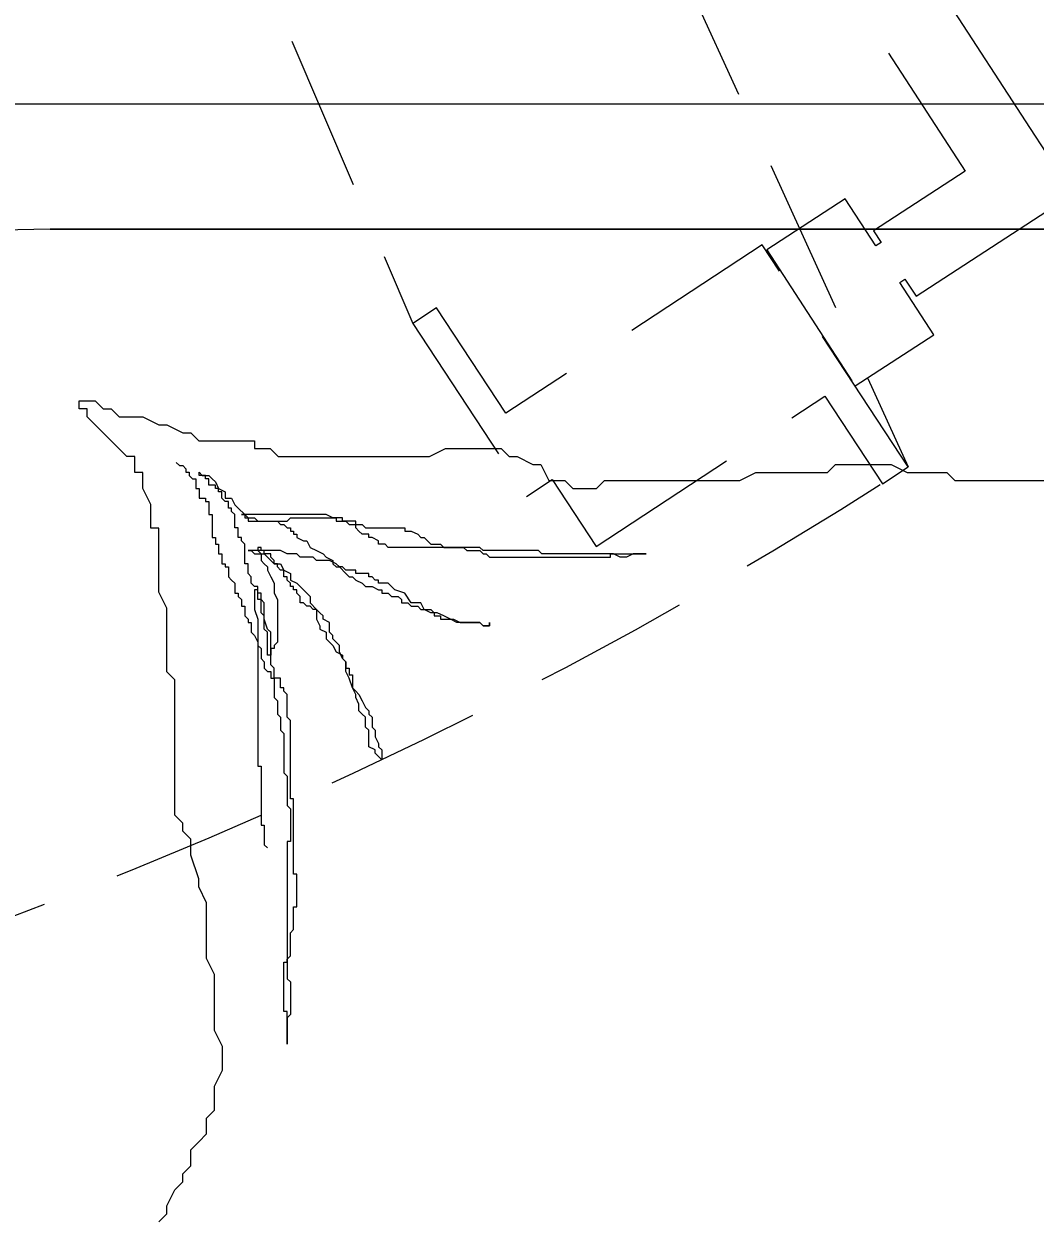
# Model space of a CAD drawing. Extents: x 775040 to 808375, y 4159409 to 4163651.
# Drawn here: x 785215.72 to 785231.92, y 4160345.36 to 4160364.48 of the extents above; entities that cross this region are included whole.
import ezdxf

# ---------------------------------------------------------------- set-up
doc = ezdxf.new("R2010")
doc.units = 0
doc.header["$MEASUREMENT"] = 0
doc.header["$PDMODE"] = 3
doc.linetypes.add('DUZ', pattern=[500, 500])
doc.linetypes.add('HIDDEN', pattern=[0.375, 0.25, -0.125])
doc.layers.get('0').update_dxf_attribs({"linetype": 'DUZ'})
for name, color, linetype, lineweight in [('KAPI', 1, 'Continuous', 15), ('Z_iç ölçü dikey', 111, 'Continuous', 25), ('Z_tefriş', 73, 'Continuous', 5), ('Z_çerçeve', 44, 'Continuous', 5)]:
    doc.layers.add(name, color=color, linetype=linetype, lineweight=lineweight)
doc.layers.add('POZ', color=3, linetype='Continuous')
doc.styles.add('M2', font='', dxfattribs={"height": 10})
doc.styles.add('OLCUIC', font='ROMANS.SHX', dxfattribs={"width": 0.5})
doc.styles.get('M2').set_extended_font_data('Turkish Arial')
doc.dimstyles.new('ölçü 50', dxfattribs={"dimtxt": 12.5, "dimasz": 7, "dimexe": 5.3, "dimexo": 5, "dimgap": 2.5, "dimtad": 1, "dimdec": 0, "dimzin": 9, "dimdsep": 46, "dimtxsty": 'OLCUIC', "dimblk1": 'ARCHTICK', "dimblk2": 'ARCHTICK', "dimsah": 1, "dimcen": 0, "dimdle": 5.5, "dimadec": 0, "dimazin": 0, "dimtfac": 1, "dimtdec": 0, "dimtix": 1, "dimtofl": 0, "dimtmove": 1, "dimatfit": 3, "dimldrblk": 'ARCHTICK', "dimfxl": 0, "dimtolj": 1, "dimtzin": 0, "dimarcsym": 0})

# ---------------------------------------------------------------- blocks, each defined once
blk = doc.blocks.new('SFGWEGHWG')
at = {"layer": 'KAPI', "color": 1, "linetype": 'HIDDEN', "ltscale": 10}
for p, q in [((795814.321, 4180600.277), (795853.835, 4180513.548)), ((795812.945, 4180592.749), (795845.903, 4180515.846)), ((795855.797, 4180518.965), (795852.528, 4180523.997)), ((795851.48, 4180523.316), (795854.748, 4180518.284))]:
    blk.add_line(p, q, dxfattribs=at)
for points in [[(795852.988, 4180514.845), (795854.246, 4180515.662), (795853.701, 4180516.501), (795853.785, 4180516.555), (795853.962, 4180516.283), (795856.478, 4180517.917), (795855.797, 4180518.965)], [(795854.748, 4180518.284), (795853.281, 4180517.331), (795853.403, 4180517.142), (795853.319, 4180517.088), (795852.829, 4180517.843), (795851.571, 4180517.026), (795852.988, 4180514.845)]]:
    blk.add_lwpolyline(points, dxfattribs=at)
blk.add_lwpolyline([(795845.903, 4180515.846), (795847.724, 4180513.074), (795848.136, 4180513.345), (795848.838, 4180512.276), (795852.5, 4180514.681), (795853.426, 4180513.279), (795853.835, 4180513.548), (795851.499, 4180517.105), (795847.395, 4180514.41), (795846.286, 4180516.098)], close=True, dxfattribs=at)
blk.add_arc((795812.921, 4180577.192), 75.661, 272.04509, 302.7348, dxfattribs=at)
at = {"layer": 'KAPI', "style": 'M2', "flags": 4}
blk.add_attdef('P1', (795739.768, 4180509.446), '', height=10, rotation=270, dxfattribs=at)
at = {"layer": 'POZ', "style": 'M2', "flags": 4}
for p in [(795762.85, 4180505.403), (795762.85, 4180488.588)]:
    blk.add_attdef('150', p, '', height=10, dxfattribs=at)
blk = doc.blocks.new('YATAK 1')
at = {"layer": 'Z_tefriş'}
for p, q in [((-8791.057, 16917.306), (-8791.057, 17107.306)), ((-8793.057, 17095.306), (-8793.057, 16929.306)), ((-8793.057, 16929.306), (-8793.057, 17095.306)), ((-8796.315, 17094.456), (-8796.06, 17094.711)), ((-8796.06, 17094.711), (-8795.932, 17094.711)), ((-8795.932, 17094.838), (-8795.805, 17094.838)), ((-8795.932, 17094.711), (-8795.932, 17094.838)), ((-8795.805, 17094.838), (-8795.805, 17094.583)), ((-8795.805, 17094.583), (-8795.932, 17094.456)), ((-8796.698, 17094.074), (-8796.443, 17094.329)), ((-8796.443, 17094.329), (-8796.315, 17094.456)), ((-8795.932, 17094.329), (-8796.06, 17094.201)), ((-8795.932, 17094.456), (-8795.932, 17094.329)), ((-8796.06, 17094.201), (-8796.06, 17093.819)), ((-8796.953, 17093.946), (-8796.698, 17093.946)), ((-8796.953, 17093.819), (-8796.953, 17093.946)), ((-8796.698, 17093.946), (-8796.698, 17094.074)), ((-8797.463, 17093.691), (-8797.208, 17093.819)), ((-8797.208, 17093.819), (-8796.953, 17093.819)), ((-8796.06, 17093.819), (-8796.187, 17093.564)), ((-8808.946, 17093.564), (-8808.818, 17093.436)), ((-8799.122, 17093.436), (-8798.867, 17093.564)), ((-8798.867, 17093.564), (-8797.846, 17093.564)), ((-8797.846, 17093.691), (-8797.463, 17093.691)), ((-8797.846, 17093.564), (-8797.846, 17093.691)), ((-8796.187, 17093.564), (-8796.187, 17093.436)), ((-8808.818, 17093.436), (-8808.69, 17093.436)), ((-8808.69, 17093.436), (-8808.435, 17093.309)), ((-8800.27, 17093.309), (-8800.142, 17093.436)), ((-8800.142, 17093.436), (-8799.122, 17093.436)), ((-8796.187, 17093.436), (-8796.315, 17093.181)), ((-8808.435, 17093.309), (-8808.308, 17093.181)), ((-8808.308, 17093.181), (-8808.18, 17093.181)), ((-8808.18, 17093.181), (-8808.052, 17093.054)), ((-8802.822, 17093.054), (-8802.694, 17093.181)), ((-8802.694, 17093.181), (-8802.566, 17093.181)), ((-8802.566, 17093.181), (-8802.439, 17093.309)), ((-8802.439, 17093.309), (-8800.27, 17093.309)), ((-8796.843, 17093.182), (-8796.895, 17093.129)), ((-8796.79, 17093.286), (-8796.843, 17093.234)), ((-8796.843, 17093.234), (-8796.843, 17093.182)), ((-8796.315, 17093.181), (-8796.315, 17093.054)), ((-8808.052, 17093.054), (-8807.797, 17093.054)), ((-8807.797, 17093.054), (-8807.67, 17092.926)), ((-8803.46, 17092.926), (-8803.077, 17093.054)), ((-8803.077, 17093.054), (-8802.822, 17093.054)), ((-8797, 17093.077), (-8797.052, 17093.025)), ((-8797.052, 17093.025), (-8797.052, 17092.973)), ((-8796.947, 17093.077), (-8797, 17093.077)), ((-8796.947, 17093.129), (-8796.947, 17093.077)), ((-8796.895, 17093.129), (-8796.947, 17093.129)), ((-8796.315, 17093.054), (-8796.443, 17092.926)), ((-8807.67, 17092.926), (-8807.542, 17092.799)), ((-8807.542, 17092.799), (-8807.287, 17092.799)), ((-8807.287, 17092.799), (-8807.159, 17092.671)), ((-8804.991, 17092.671), (-8804.735, 17092.799)), ((-8804.735, 17092.799), (-8803.842, 17092.799)), ((-8803.842, 17092.799), (-8803.587, 17092.926)), ((-8803.587, 17092.926), (-8803.46, 17092.926)), ((-8797.418, 17092.816), (-8797.418, 17092.764)), ((-8797.366, 17092.816), (-8797.418, 17092.816)), ((-8797.366, 17092.92), (-8797.366, 17092.816)), ((-8797.209, 17092.92), (-8797.366, 17092.92)), ((-8797.209, 17092.973), (-8797.209, 17092.92)), ((-8797.052, 17092.973), (-8797.209, 17092.973)), ((-8797.052, 17092.816), (-8797, 17092.816)), ((-8797.052, 17092.764), (-8797.052, 17092.816)), ((-8796.947, 17092.92), (-8797, 17092.868)), ((-8797, 17092.92), (-8796.947, 17092.92)), ((-8797, 17092.816), (-8797, 17092.92)), ((-8797, 17092.868), (-8797, 17092.764)), ((-8796.443, 17092.926), (-8796.443, 17092.034)), ((-8807.159, 17092.671), (-8806.777, 17092.671)), ((-8806.777, 17092.671), (-8806.521, 17092.544)), ((-8806.139, 17092.544), (-8805.884, 17092.671)), ((-8805.884, 17092.671), (-8804.991, 17092.671)), ((-8798.255, 17092.607), (-8798.255, 17092.554)), ((-8798.098, 17092.607), (-8798.255, 17092.607)), ((-8798.098, 17092.659), (-8798.098, 17092.607)), ((-8797.994, 17092.659), (-8798.098, 17092.659)), ((-8797.994, 17092.711), (-8797.994, 17092.659)), ((-8797.627, 17092.711), (-8797.994, 17092.711)), ((-8797.627, 17092.764), (-8797.627, 17092.711)), ((-8797.418, 17092.764), (-8797.627, 17092.764)), ((-8797.209, 17092.607), (-8797.261, 17092.502)), ((-8797.261, 17092.607), (-8797.209, 17092.607)), ((-8797.261, 17092.554), (-8797.261, 17092.607)), ((-8797.104, 17092.659), (-8797.209, 17092.607)), ((-8797.209, 17092.659), (-8797.157, 17092.659)), ((-8797.209, 17092.607), (-8797.209, 17092.659)), ((-8797.157, 17092.764), (-8797.052, 17092.764)), ((-8797.157, 17092.659), (-8797.157, 17092.764)), ((-8797.052, 17092.711), (-8797.104, 17092.659)), ((-8797, 17092.764), (-8797.052, 17092.711)), ((-8806.521, 17092.544), (-8806.139, 17092.544)), ((-8798.621, 17092.45), (-8798.674, 17092.398)), ((-8798.464, 17092.45), (-8798.621, 17092.45)), ((-8798.464, 17092.502), (-8798.464, 17092.45)), ((-8798.412, 17092.502), (-8798.464, 17092.502)), ((-8798.412, 17092.554), (-8798.412, 17092.502)), ((-8798.255, 17092.554), (-8798.412, 17092.554)), ((-8797.523, 17092.45), (-8797.418, 17092.45)), ((-8797.523, 17092.398), (-8797.523, 17092.45)), ((-8797.418, 17092.502), (-8797.366, 17092.554)), ((-8797.418, 17092.45), (-8797.418, 17092.502)), ((-8797.366, 17092.554), (-8797.261, 17092.554)), ((-8797.366, 17092.502), (-8797.366, 17092.398)), ((-8797.261, 17092.502), (-8797.366, 17092.502)), ((-8799.092, 17092.241), (-8799.092, 17092.189)), ((-8798.988, 17092.241), (-8799.092, 17092.241)), ((-8798.935, 17092.293), (-8798.988, 17092.241)), ((-8798.883, 17092.293), (-8798.935, 17092.293)), ((-8798.883, 17092.345), (-8798.883, 17092.293)), ((-8798.726, 17092.345), (-8798.883, 17092.345)), ((-8798.674, 17092.398), (-8798.726, 17092.345)), ((-8798.098, 17092.189), (-8798.046, 17092.241)), ((-8798.046, 17092.241), (-8797.994, 17092.241)), ((-8797.994, 17092.293), (-8797.837, 17092.293)), ((-8797.994, 17092.241), (-8797.994, 17092.293)), ((-8797.837, 17092.345), (-8797.627, 17092.345)), ((-8797.837, 17092.293), (-8797.837, 17092.345)), ((-8797.627, 17092.345), (-8797.575, 17092.398)), ((-8797.523, 17092.293), (-8797.627, 17092.189)), ((-8797.627, 17092.241), (-8797.627, 17092.189)), ((-8797.627, 17090.882), (-8797.627, 17092.241)), ((-8797.575, 17092.398), (-8797.523, 17092.398)), ((-8797.47, 17092.345), (-8797.523, 17092.293)), ((-8797.366, 17092.398), (-8797.47, 17092.345)), ((-8799.563, 17092.032), (-8799.668, 17091.979)), ((-8799.511, 17092.084), (-8799.563, 17092.032)), ((-8799.354, 17092.084), (-8799.511, 17092.084)), ((-8799.354, 17092.136), (-8799.354, 17092.084)), ((-8799.301, 17092.136), (-8799.354, 17092.136)), ((-8799.249, 17092.189), (-8799.301, 17092.136)), ((-8799.144, 17092.032), (-8799.301, 17091.979)), ((-8799.092, 17092.189), (-8799.249, 17092.189)), ((-8798.831, 17092.032), (-8799.144, 17092.032)), ((-8798.831, 17091.979), (-8798.831, 17092.032)), ((-8798.778, 17092.032), (-8798.726, 17092.084)), ((-8798.778, 17091.979), (-8798.778, 17092.032)), ((-8798.726, 17092.084), (-8798.621, 17092.084)), ((-8798.621, 17092.084), (-8798.569, 17092.136)), ((-8798.569, 17092.136), (-8798.412, 17092.136)), ((-8798.412, 17092.189), (-8798.098, 17092.189)), ((-8798.412, 17092.136), (-8798.412, 17092.189)), ((-8798.203, 17092.084), (-8798.255, 17092.032)), ((-8798.255, 17092.032), (-8798.255, 17091.875)), ((-8798.203, 17092.136), (-8798.203, 17092.084)), ((-8798.203, 17091.614), (-8798.203, 17092.136)), ((-8797.732, 17092.136), (-8797.732, 17091.666)), ((-8797.68, 17092.136), (-8797.732, 17092.136)), ((-8797.68, 17092.032), (-8797.732, 17091.979)), ((-8797.68, 17092.189), (-8797.68, 17092.136)), ((-8797.627, 17092.189), (-8797.68, 17092.189)), ((-8797.627, 17092.189), (-8797.68, 17092.136)), ((-8797.68, 17092.136), (-8797.68, 17092.032)), ((-8796.57, 17092.034), (-8796.57, 17091.779)), ((-8796.443, 17092.034), (-8796.57, 17092.034)), ((-8802.911, 17091.875), (-8802.963, 17091.823)), ((-8802.597, 17091.875), (-8802.911, 17091.875)), ((-8802.597, 17091.927), (-8802.597, 17091.875)), ((-8801.656, 17091.927), (-8802.597, 17091.927)), ((-8801.656, 17091.979), (-8801.656, 17091.927)), ((-8799.301, 17091.979), (-8801.656, 17091.979)), ((-8800.086, 17091.875), (-8800.138, 17091.823)), ((-8799.982, 17091.875), (-8800.086, 17091.875)), ((-8799.929, 17091.927), (-8799.982, 17091.875)), ((-8799.772, 17091.927), (-8799.929, 17091.927)), ((-8799.72, 17091.979), (-8799.772, 17091.927)), ((-8799.668, 17091.979), (-8799.72, 17091.979)), ((-8799.511, 17091.823), (-8799.458, 17091.875)), ((-8799.458, 17091.823), (-8799.301, 17091.875)), ((-8799.458, 17091.875), (-8799.249, 17091.875)), ((-8799.301, 17091.875), (-8799.04, 17091.875)), ((-8799.249, 17091.875), (-8799.197, 17091.927)), ((-8799.197, 17091.927), (-8798.988, 17091.927)), ((-8799.04, 17091.875), (-8798.988, 17091.927)), ((-8798.988, 17091.979), (-8798.778, 17091.979)), ((-8798.988, 17091.927), (-8798.988, 17091.979)), ((-8798.988, 17091.927), (-8798.883, 17091.927)), ((-8798.883, 17091.979), (-8798.831, 17091.979)), ((-8798.883, 17091.927), (-8798.883, 17091.979)), ((-8798.412, 17091.875), (-8798.464, 17091.823)), ((-8798.36, 17091.927), (-8798.412, 17091.875)), ((-8798.255, 17091.927), (-8798.36, 17091.927)), ((-8798.255, 17091.875), (-8798.307, 17091.823)), ((-8798.203, 17091.979), (-8798.255, 17091.927)), ((-8798.255, 17091.875), (-8798.203, 17091.875)), ((-8798.255, 17091.77), (-8798.255, 17091.875)), ((-8798.151, 17091.979), (-8798.203, 17091.979)), ((-8798.203, 17091.927), (-8798.151, 17091.927)), ((-8798.203, 17091.875), (-8798.203, 17091.927)), ((-8798.151, 17091.927), (-8798.151, 17091.979)), ((-8797.732, 17091.979), (-8797.732, 17091.509)), ((-8800.819, 17091.666), (-8800.871, 17091.614)), ((-8800.609, 17091.666), (-8800.819, 17091.666)), ((-8800.557, 17091.718), (-8800.609, 17091.666)), ((-8800.243, 17091.718), (-8800.557, 17091.718)), ((-8800.243, 17091.77), (-8800.243, 17091.718)), ((-8800.138, 17091.77), (-8800.243, 17091.77)), ((-8800.243, 17091.718), (-8800.086, 17091.718)), ((-8800.243, 17091.614), (-8800.243, 17091.718)), ((-8800.138, 17091.823), (-8800.138, 17091.77)), ((-8800.086, 17091.718), (-8800.034, 17091.77)), ((-8800.034, 17091.77), (-8799.877, 17091.77)), ((-8799.877, 17091.823), (-8799.511, 17091.823)), ((-8799.877, 17091.77), (-8799.877, 17091.823)), ((-8799.877, 17091.77), (-8799.511, 17091.77)), ((-8799.772, 17091.77), (-8799.877, 17091.77)), ((-8799.772, 17091.718), (-8799.772, 17091.77)), ((-8799.72, 17091.718), (-8799.772, 17091.718)), ((-8799.668, 17091.666), (-8799.72, 17091.718)), ((-8798.988, 17091.666), (-8799.668, 17091.666)), ((-8799.511, 17091.77), (-8799.458, 17091.823)), ((-8798.883, 17091.718), (-8798.988, 17091.666)), ((-8798.726, 17091.718), (-8798.883, 17091.718)), ((-8798.621, 17091.77), (-8798.726, 17091.718)), ((-8798.517, 17091.823), (-8798.621, 17091.77)), ((-8798.464, 17091.823), (-8798.517, 17091.823)), ((-8798.517, 17091.614), (-8798.464, 17091.666)), ((-8798.464, 17091.666), (-8798.412, 17091.666)), ((-8798.307, 17091.823), (-8798.412, 17091.718)), ((-8798.412, 17091.718), (-8798.36, 17091.718)), ((-8798.412, 17091.666), (-8798.412, 17091.718)), ((-8798.412, 17091.718), (-8798.412, 17091.614)), ((-8798.36, 17091.718), (-8798.307, 17091.77)), ((-8798.307, 17091.77), (-8798.255, 17091.77)), ((-8797.732, 17091.666), (-8797.784, 17091.614)), ((-8796.57, 17091.779), (-8796.698, 17091.652)), ((-8796.698, 17091.652), (-8796.698, 17089.23)), ((-8806.102, 17091.509), (-8805.579, 17091.509)), ((-8805.684, 17091.509), (-8806.102, 17091.509)), ((-8805.631, 17091.457), (-8805.684, 17091.509)), ((-8805.108, 17091.457), (-8805.631, 17091.457)), ((-8805.579, 17091.561), (-8804.794, 17091.561)), ((-8805.579, 17091.509), (-8805.579, 17091.561)), ((-8805.056, 17091.509), (-8805.108, 17091.457)), ((-8802.859, 17091.509), (-8805.056, 17091.509)), ((-8804.794, 17091.561), (-8804.794, 17091.509)), ((-8804.794, 17091.509), (-8804.742, 17091.509)), ((-8804.742, 17091.509), (-8804.69, 17091.457)), ((-8804.69, 17091.457), (-8804.324, 17091.457)), ((-8804.324, 17091.457), (-8804.271, 17091.405)), ((-8802.859, 17091.457), (-8802.859, 17091.509)), ((-8802.336, 17091.457), (-8802.859, 17091.457)), ((-8802.283, 17091.509), (-8802.336, 17091.457)), ((-8801.813, 17091.509), (-8802.283, 17091.509)), ((-8802.179, 17091.457), (-8800.923, 17091.457)), ((-8802.179, 17091.405), (-8802.179, 17091.457)), ((-8801.76, 17091.561), (-8801.813, 17091.509)), ((-8801.132, 17091.561), (-8801.76, 17091.561)), ((-8801.08, 17091.614), (-8801.132, 17091.561)), ((-8800.871, 17091.614), (-8801.08, 17091.614)), ((-8800.923, 17091.457), (-8800.871, 17091.509)), ((-8800.871, 17091.509), (-8800.505, 17091.509)), ((-8800.505, 17091.509), (-8800.452, 17091.561)), ((-8800.452, 17091.561), (-8800.4, 17091.561)), ((-8800.4, 17091.614), (-8800.243, 17091.614)), ((-8800.4, 17091.561), (-8800.4, 17091.614)), ((-8798.778, 17091.457), (-8798.726, 17091.457)), ((-8798.778, 17091.405), (-8798.778, 17091.457)), ((-8798.726, 17091.457), (-8798.674, 17091.509)), ((-8798.674, 17091.457), (-8798.726, 17091.352)), ((-8798.674, 17091.509), (-8798.621, 17091.509)), ((-8798.569, 17091.457), (-8798.674, 17091.457)), ((-8798.621, 17091.561), (-8798.517, 17091.561)), ((-8798.621, 17091.509), (-8798.621, 17091.561)), ((-8798.517, 17091.561), (-8798.569, 17091.457)), ((-8798.517, 17091.561), (-8798.517, 17091.614)), ((-8798.412, 17091.614), (-8798.517, 17091.561)), ((-8798.255, 17091.509), (-8798.203, 17091.614)), ((-8798.255, 17091.352), (-8798.255, 17091.509)), ((-8797.889, 17091.457), (-8797.889, 17091.405)), ((-8797.837, 17091.457), (-8797.889, 17091.457)), ((-8797.784, 17091.561), (-8797.837, 17091.509)), ((-8797.837, 17091.509), (-8797.837, 17091.457)), ((-8797.784, 17091.614), (-8797.784, 17091.561)), ((-8797.732, 17091.509), (-8797.68, 17091.457)), ((-8797.68, 17091.457), (-8797.68, 17090.725)), ((-8804.271, 17091.405), (-8803.905, 17091.405)), ((-8803.905, 17091.405), (-8803.905, 17091.352)), ((-8803.905, 17091.352), (-8803.382, 17091.352)), ((-8803.382, 17091.405), (-8802.179, 17091.405)), ((-8803.382, 17091.352), (-8803.382, 17091.405)), ((-8799.04, 17091.3), (-8798.935, 17091.3)), ((-8799.04, 17091.248), (-8799.04, 17091.3)), ((-8798.935, 17091.3), (-8798.883, 17091.352)), ((-8798.883, 17091.352), (-8798.831, 17091.352)), ((-8798.831, 17091.405), (-8798.778, 17091.405)), ((-8798.831, 17091.352), (-8798.831, 17091.405)), ((-8798.778, 17091.3), (-8798.831, 17091.248)), ((-8798.726, 17091.352), (-8798.778, 17091.3)), ((-8798.307, 17091.3), (-8798.255, 17091.352)), ((-8798.307, 17091.091), (-8798.307, 17091.3)), ((-8797.994, 17091.352), (-8798.046, 17091.248)), ((-8797.941, 17091.352), (-8797.994, 17091.352)), ((-8797.941, 17091.405), (-8797.941, 17091.352)), ((-8797.889, 17091.405), (-8797.941, 17091.405)), ((-8799.144, 17091.091), (-8799.092, 17091.143)), ((-8799.04, 17091.143), (-8799.144, 17091.039)), ((-8799.144, 17091.039), (-8799.144, 17091.091)), ((-8799.092, 17091.195), (-8799.04, 17091.248)), ((-8799.092, 17091.143), (-8799.092, 17091.195)), ((-8798.935, 17091.143), (-8799.04, 17091.143)), ((-8798.883, 17091.195), (-8798.935, 17091.143)), ((-8798.831, 17091.248), (-8798.883, 17091.195)), ((-8798.36, 17091.039), (-8798.307, 17091.091)), ((-8798.151, 17091.143), (-8798.203, 17091.039)), ((-8798.046, 17091.195), (-8798.151, 17091.143)), ((-8798.046, 17091.248), (-8798.046, 17091.195)), ((-8799.615, 17090.882), (-8799.72, 17090.777)), ((-8799.511, 17090.882), (-8799.615, 17090.882)), ((-8799.458, 17090.986), (-8799.511, 17090.882)), ((-8799.406, 17090.986), (-8799.458, 17090.986)), ((-8799.301, 17091.039), (-8799.406, 17090.986)), ((-8799.354, 17090.83), (-8799.301, 17090.934)), ((-8799.144, 17091.039), (-8799.301, 17091.039)), ((-8799.301, 17090.934), (-8799.249, 17090.934)), ((-8799.249, 17090.934), (-8799.197, 17090.986)), ((-8799.197, 17090.986), (-8799.144, 17091.039)), ((-8798.36, 17090.83), (-8798.36, 17091.039)), ((-8798.307, 17090.882), (-8798.36, 17090.777)), ((-8798.255, 17090.934), (-8798.307, 17090.882)), ((-8798.203, 17091.039), (-8798.255, 17090.934)), ((-8797.68, 17090.777), (-8797.627, 17090.882)), ((-8799.825, 17090.725), (-8799.877, 17090.621)), ((-8799.72, 17090.777), (-8799.825, 17090.725)), ((-8799.72, 17090.673), (-8799.615, 17090.777)), ((-8799.615, 17090.777), (-8799.563, 17090.777)), ((-8799.563, 17090.777), (-8799.511, 17090.83)), ((-8799.511, 17090.83), (-8799.354, 17090.83)), ((-8798.412, 17090.777), (-8798.464, 17090.725)), ((-8798.464, 17090.673), (-8798.412, 17090.725)), ((-8798.464, 17090.725), (-8798.464, 17090.673)), ((-8798.412, 17090.725), (-8798.36, 17090.83)), ((-8798.36, 17090.777), (-8798.412, 17090.777)), ((-8797.732, 17090.725), (-8797.732, 17090.568)), ((-8797.68, 17090.725), (-8797.732, 17090.725)), ((-8797.68, 17090.621), (-8797.68, 17090.777)), ((-8800.4, 17090.464), (-8800.243, 17090.516)), ((-8800.243, 17090.516), (-8800.138, 17090.568)), ((-8800.191, 17090.516), (-8800.191, 17090.464)), ((-8800.086, 17090.516), (-8800.191, 17090.516)), ((-8800.138, 17090.568), (-8799.982, 17090.568)), ((-8800.086, 17090.568), (-8800.086, 17090.516)), ((-8799.982, 17090.568), (-8800.086, 17090.568)), ((-8799.982, 17090.568), (-8799.929, 17090.621)), ((-8799.929, 17090.621), (-8799.982, 17090.568)), ((-8799.929, 17090.621), (-8799.825, 17090.673)), ((-8799.877, 17090.621), (-8799.929, 17090.621)), ((-8799.825, 17090.673), (-8799.72, 17090.673)), ((-8798.569, 17090.568), (-8798.621, 17090.516)), ((-8798.621, 17090.516), (-8798.621, 17090.464)), ((-8798.464, 17090.673), (-8798.569, 17090.568)), ((-8798.517, 17090.568), (-8798.464, 17090.621)), ((-8798.517, 17090.411), (-8798.517, 17090.568)), ((-8798.464, 17090.621), (-8798.464, 17090.673)), ((-8797.732, 17090.568), (-8797.784, 17090.516)), ((-8797.784, 17090.516), (-8797.784, 17090.307)), ((-8797.732, 17090.621), (-8797.68, 17090.621)), ((-8797.732, 17090.411), (-8797.732, 17090.621)), ((-8800.871, 17090.255), (-8800.819, 17090.307)), ((-8800.819, 17090.307), (-8800.766, 17090.359)), ((-8800.766, 17090.359), (-8800.662, 17090.359)), ((-8800.609, 17090.307), (-8800.714, 17090.255)), ((-8800.662, 17090.359), (-8800.557, 17090.411)), ((-8800.505, 17090.359), (-8800.609, 17090.307)), ((-8800.557, 17090.411), (-8800.505, 17090.411)), ((-8800.505, 17090.411), (-8800.4, 17090.464)), ((-8800.452, 17090.411), (-8800.505, 17090.359)), ((-8800.4, 17090.464), (-8800.452, 17090.411)), ((-8800.191, 17090.464), (-8800.4, 17090.464)), ((-8798.726, 17090.307), (-8798.778, 17090.255)), ((-8798.674, 17090.411), (-8798.726, 17090.307)), ((-8798.621, 17090.464), (-8798.674, 17090.411)), ((-8798.569, 17090.411), (-8798.517, 17090.411)), ((-8798.569, 17090.202), (-8798.569, 17090.411)), ((-8797.941, 17090.307), (-8797.889, 17090.359)), ((-8797.941, 17090.202), (-8797.941, 17090.307)), ((-8797.889, 17090.359), (-8797.837, 17090.411)), ((-8797.837, 17090.411), (-8797.732, 17090.411)), ((-8797.784, 17090.307), (-8797.837, 17090.255)), ((-8801.394, 17090.098), (-8801.342, 17090.202)), ((-8801.342, 17090.202), (-8801.08, 17090.202)), ((-8801.08, 17090.202), (-8801.028, 17090.255)), ((-8801.028, 17090.15), (-8801.08, 17090.098)), ((-8801.028, 17090.255), (-8800.871, 17090.255)), ((-8800.871, 17090.15), (-8801.028, 17090.15)), ((-8800.819, 17090.202), (-8800.871, 17090.15)), ((-8800.766, 17090.202), (-8800.819, 17090.202)), ((-8800.714, 17090.255), (-8800.766, 17090.202)), ((-8798.778, 17090.15), (-8798.831, 17090.046)), ((-8798.778, 17090.255), (-8798.778, 17090.15)), ((-8798.674, 17090.098), (-8798.621, 17090.15)), ((-8798.621, 17090.202), (-8798.569, 17090.202)), ((-8798.621, 17090.15), (-8798.621, 17090.202)), ((-8798.046, 17090.046), (-8797.994, 17090.15)), ((-8797.994, 17090.202), (-8797.941, 17090.202)), ((-8797.994, 17090.15), (-8797.994, 17090.202)), ((-8797.837, 17090.255), (-8797.837, 17089.627)), ((-8801.551, 17089.993), (-8801.499, 17090.046)), ((-8801.394, 17089.993), (-8801.551, 17089.993)), ((-8801.499, 17090.046), (-8801.446, 17090.098)), ((-8801.446, 17090.098), (-8801.394, 17090.098)), ((-8801.342, 17090.046), (-8801.394, 17089.993)), ((-8801.289, 17090.046), (-8801.342, 17090.046)), ((-8801.185, 17090.098), (-8801.289, 17090.046)), ((-8801.08, 17090.098), (-8801.185, 17090.098)), ((-8798.883, 17089.993), (-8798.883, 17089.889)), ((-8798.831, 17089.993), (-8798.883, 17089.993)), ((-8798.831, 17090.046), (-8798.831, 17089.993)), ((-8798.726, 17090.046), (-8798.674, 17090.046)), ((-8798.726, 17089.889), (-8798.726, 17090.046)), ((-8798.674, 17090.046), (-8798.674, 17090.098)), ((-8798.151, 17089.889), (-8798.098, 17089.941)), ((-8798.098, 17090.046), (-8798.046, 17090.046)), ((-8798.098, 17089.941), (-8798.098, 17090.046)), ((-8798.935, 17089.732), (-8798.988, 17089.68)), ((-8798.883, 17089.889), (-8798.935, 17089.836)), ((-8798.935, 17089.836), (-8798.935, 17089.732)), ((-8798.883, 17089.627), (-8798.831, 17089.784)), ((-8798.831, 17089.784), (-8798.726, 17089.889)), ((-8798.151, 17088.425), (-8798.151, 17089.889)), ((-8799.04, 17089.575), (-8799.092, 17089.523)), ((-8799.04, 17089.68), (-8799.04, 17089.575)), ((-8798.988, 17089.68), (-8799.04, 17089.68)), ((-8799.04, 17089.523), (-8798.883, 17089.627)), ((-8797.889, 17089.627), (-8797.889, 17089.523)), ((-8797.837, 17089.627), (-8797.889, 17089.627)), ((-8799.092, 17089.418), (-8799.144, 17089.366)), ((-8799.144, 17089.314), (-8799.04, 17089.366)), ((-8799.144, 17089.366), (-8799.144, 17089.209)), ((-8799.092, 17089.523), (-8799.092, 17089.418)), ((-8799.04, 17089.366), (-8799.04, 17089.523)), ((-8797.941, 17089.418), (-8797.994, 17089.366)), ((-8797.994, 17089.366), (-8797.994, 17089.314)), ((-8797.889, 17089.523), (-8797.941, 17089.418)), ((-8799.249, 17089.157), (-8799.249, 17089.052)), ((-8799.197, 17089.157), (-8799.249, 17089.157)), ((-8799.197, 17089.209), (-8799.144, 17089.314)), ((-8799.197, 17089.105), (-8799.197, 17089.209)), ((-8799.144, 17089.209), (-8799.197, 17089.157)), ((-8798.046, 17089.262), (-8798.098, 17089.209)), ((-8798.098, 17089.209), (-8798.098, 17089.052)), ((-8797.994, 17089.314), (-8798.046, 17089.262)), ((-8796.698, 17089.23), (-8796.57, 17088.975)), ((-8799.301, 17089.052), (-8799.301, 17088.843)), ((-8799.249, 17089.052), (-8799.301, 17089.052)), ((-8799.301, 17088.896), (-8799.249, 17089)), ((-8799.249, 17089), (-8799.197, 17089.105)), ((-8798.098, 17089.052), (-8798.151, 17089)), ((-8798.151, 17089), (-8798.151, 17088.687)), ((-8796.57, 17088.975), (-8796.57, 17088.082)), ((-8799.354, 17088.791), (-8799.301, 17088.896)), ((-8799.301, 17088.843), (-8799.354, 17088.739)), ((-8799.354, 17088.425), (-8799.354, 17088.791)), ((-8799.354, 17088.739), (-8799.354, 17088.425)), ((-8798.151, 17088.687), (-8798.203, 17088.634)), ((-8798.203, 17088.634), (-8798.203, 17088.425)), ((-8799.406, 17088.373), (-8799.354, 17088.425)), ((-8799.354, 17088.425), (-8799.406, 17088.373)), ((-8798.203, 17088.425), (-8798.255, 17088.373)), ((-8798.203, 17088.373), (-8798.151, 17088.425)), ((-8799.406, 17088.268), (-8799.406, 17088.373)), ((-8799.406, 17088.373), (-8799.406, 17088.268)), ((-8799.354, 17088.268), (-8799.406, 17088.268)), ((-8799.406, 17088.268), (-8799.354, 17088.268)), ((-8798.255, 17088.321), (-8798.307, 17088.268)), ((-8798.307, 17088.268), (-8798.307, 17086.334)), ((-8798.255, 17088.373), (-8798.255, 17088.321)), ((-8798.203, 17087.484), (-8798.203, 17088.373)), ((-8796.57, 17088.082), (-8796.698, 17087.955)), ((-8796.698, 17087.828), (-8796.825, 17087.573)), ((-8796.698, 17087.955), (-8796.698, 17087.828)), ((-8798.255, 17087.432), (-8798.203, 17087.484)), ((-8796.825, 17087.445), (-8797.08, 17087.318)), ((-8796.825, 17087.573), (-8796.825, 17087.445)), ((-8798.255, 17086.282), (-8798.255, 17087.432)), ((-8797.08, 17087.318), (-8797.08, 17087.063)), ((-8797.08, 17087.063), (-8797.208, 17086.935)), ((-8797.208, 17086.935), (-8797.208, 17086.553)), ((-8797.208, 17086.553), (-8797.08, 17086.425)), ((-8798.307, 17086.334), (-8798.255, 17086.334)), ((-8798.255, 17086.334), (-8798.255, 17085.76)), ((-8797.08, 17086.425), (-8797.08, 17084.258)), ((-8798.307, 17086.178), (-8798.255, 17086.282)), ((-8798.307, 17086.073), (-8798.307, 17086.178)), ((-8798.255, 17085.969), (-8798.307, 17086.073)), ((-8798.255, 17085.76), (-8798.255, 17085.969)), ((-8797.08, 17084.258), (-8796.953, 17084.003)), ((-8796.953, 17084.003), (-8796.953, 17082.856)), ((-8796.953, 17082.856), (-8796.825, 17082.729)), ((-8796.825, 17082.729), (-8796.825, 17081.836)), ((-8796.825, 17081.836), (-8796.953, 17081.582)), ((-8796.953, 17081.582), (-8796.953, 17080.944)), ((-8796.953, 17080.944), (-8797.08, 17080.817)), ((-8797.08, 17080.817), (-8797.08, 17075.59))]:
    blk.add_line(p, q, dxfattribs=at)
for centre, radius, start, end in [((-8869.156, 17029.428), 77, 8.77456, 80.20549), ((-8803.057, 17095.306), 10, 0, 90)]:
    blk.add_arc(centre, radius, start, end, dxfattribs=at)
blk = doc.blocks.new('_ARCHTICK')
at = {"color": 0, "linetype": 'ByBlock', "const_width": 0.15}
blk.add_lwpolyline([(-0.5, -0.5), (0.5, 0.5)], dxfattribs=at)
blk = doc.blocks.new('*D711')
at = {"layer": 'Defpoints', "color": 0, "linetype": 'Continuous', "transparency": 16777216}
for p in [(785166.143, 4160448.755), (785253.57, 4160448.755), (785197.643, 4160243.755)]:
    blk.add_point(p, dxfattribs=at)
at = {"layer": 'Z_iç ölçü dikey', "color": 0, "linetype": 'Continuous', "lineweight": -2, "transparency": 16777216}
for p, q in [((785253.57, 4160238.255), (785253.57, 4160454.255)), ((785245.57, 4160448.755), (785258.87, 4160448.755)), ((785245.57, 4160243.755), (785258.87, 4160243.755))]:
    blk.add_line(p, q, dxfattribs=at)
at = {"layer": 'Z_iç ölçü dikey', "color": 0, "linetype": 'Continuous', "lineweight": -2, "transparency": 16777216, "xscale": 7, "yscale": 7, "zscale": 7}
for p, rotation in [((785253.57, 4160448.755), 90), ((785253.57, 4160243.755), 270)]:
    blk.add_blockref('_ARCHTICK', p, dxfattribs=dict(at, rotation=rotation))
at = {"layer": 'Z_iç ölçü dikey', "color": 0, "linetype": 'Continuous', "transparency": 16777216, "insert": (785244.82, 4160346.255), "char_height": 12.5, "attachment_point": 5, "rotation": 90, "style": 'OLCUIC'}
blk.add_mtext('\\A1;205', dxfattribs=at)

msp = doc.modelspace()

# ---------------------------------------------------------------- block references
at = {"layer": 'Z_tefriş', "rotation": 90}
msp.add_blockref('YATAK 1', (802311.449, 4169154.246), dxfattribs=at)
at = {"layer": 'Z_çerçeve', "linetype": 'Continuous'}
msp.add_blockref('SFGWEGHWG', (-10623.952, -20156.166), dxfattribs=at)

# ---------------------------------------------------------------- dimensions: what is measured, and where the dimension line sits
at = {"layer": 'Z_iç ölçü dikey', "linetype": 'Continuous'}
dim = msp.add_linear_dim(base=(785253.57, 4160448.755), p1=(785197.643, 4160243.755), p2=(785166.143, 4160448.755), angle=90, dimstyle='ölçü 50', override={"dimfxl": 8}, dxfattribs=at)
dim.commit()
dim.dimension.update_dxf_attribs({"geometry": '*D711', "text_midpoint": (785244.82, 4160346.255)})

doc.saveas('drawing.dxf')
